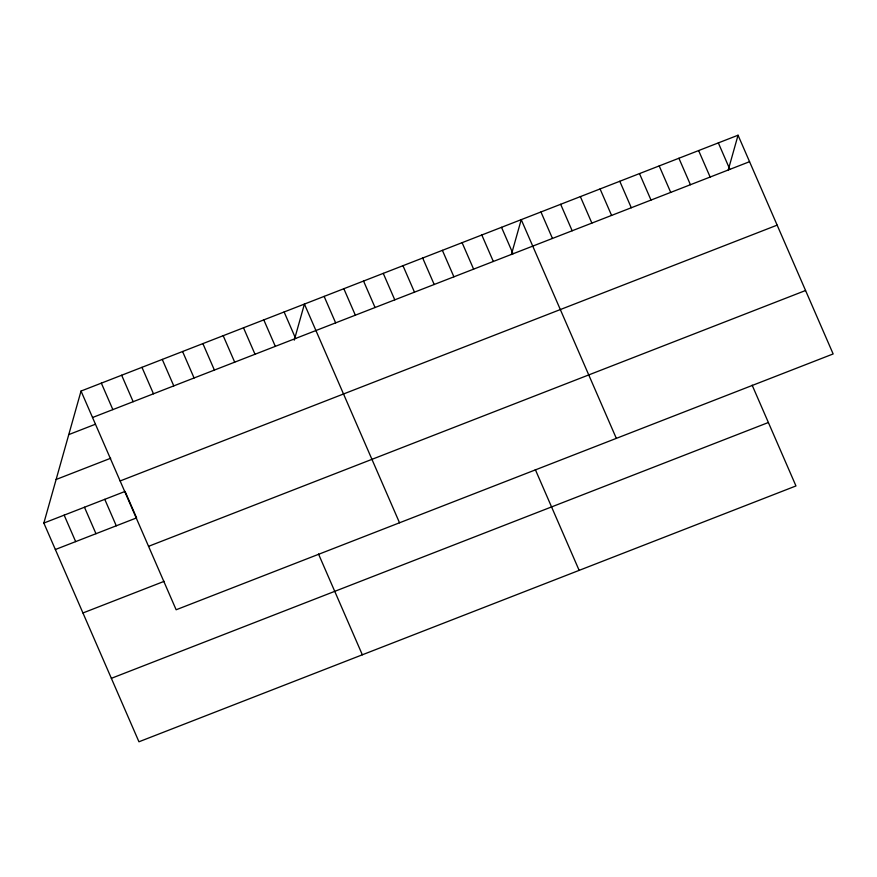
<?xml version="1.0" encoding="UTF-8"?>
<svg xmlns="http://www.w3.org/2000/svg" width="877" height="877" viewBox="0 0 877 877"><rect width="100%" height="100%" fill="white"/><g stroke="black" fill="none" stroke-linecap="round" stroke-linejoin="round"><path stroke-width="1.32" d="M752.137 385.156L795.965 485.946L138.95 741.778L43.85 523.054L81.035 391.054L738.05 135.222L833.15 353.946L176.145 609.767L81.035 391.054M294.255 340.166L304.418 304.067L399.528 522.791M511.412 254.494L521.234 219.645L616.334 438.368M728.228 170.072L738.05 135.222M92.545 417.518L749.561 161.697M68.768 434.608L95.418 424.227M56.117 479.489L110.699 458.243M120.138 480.958L777.143 225.137M43.85 523.054L125.082 491.427L136.593 517.89L55.361 549.517M148.553 546.327L805.568 290.506M82.942 612.968L164.174 581.33M111.368 678.327L768.373 422.506M718.34 142.896L729.85 169.371M698.629 150.57L710.14 177.044M678.919 158.255L690.429 184.718M659.208 165.928L670.719 192.392M639.497 173.602L651.008 200.066M619.787 181.276L631.297 207.739M600.076 188.95L611.587 215.413M580.366 196.623L591.876 223.098M560.655 204.297L572.166 230.772M540.945 211.971L552.455 238.445M501.523 227.318L513.034 253.793M481.813 234.992L493.323 261.467M462.102 242.666L473.613 269.14M442.392 250.351L453.902 276.814M535.321 469.579L579.149 570.368M422.681 258.024L434.192 284.488M402.971 265.698L414.481 292.162M383.26 273.372L394.771 299.835M363.549 281.046L375.06 307.52M343.839 288.719L355.349 315.194M324.128 296.393L335.639 322.868M284.115 311.971L295.626 338.445M263.802 319.886L275.312 346.349M243.499 327.79L255.01 354.264M318.504 554.001L362.333 654.79M223.186 335.694L234.696 362.168M202.883 343.609L214.394 370.072M182.58 351.513L194.08 377.987M162.267 359.417L173.778 385.891M141.964 367.331L153.475 393.795M121.651 375.235L133.161 401.699M101.348 383.139L112.859 409.614M104.769 499.331L116.279 525.794M84.466 507.235L95.977 533.709M64.153 515.139L75.663 541.613"/></g></svg>
